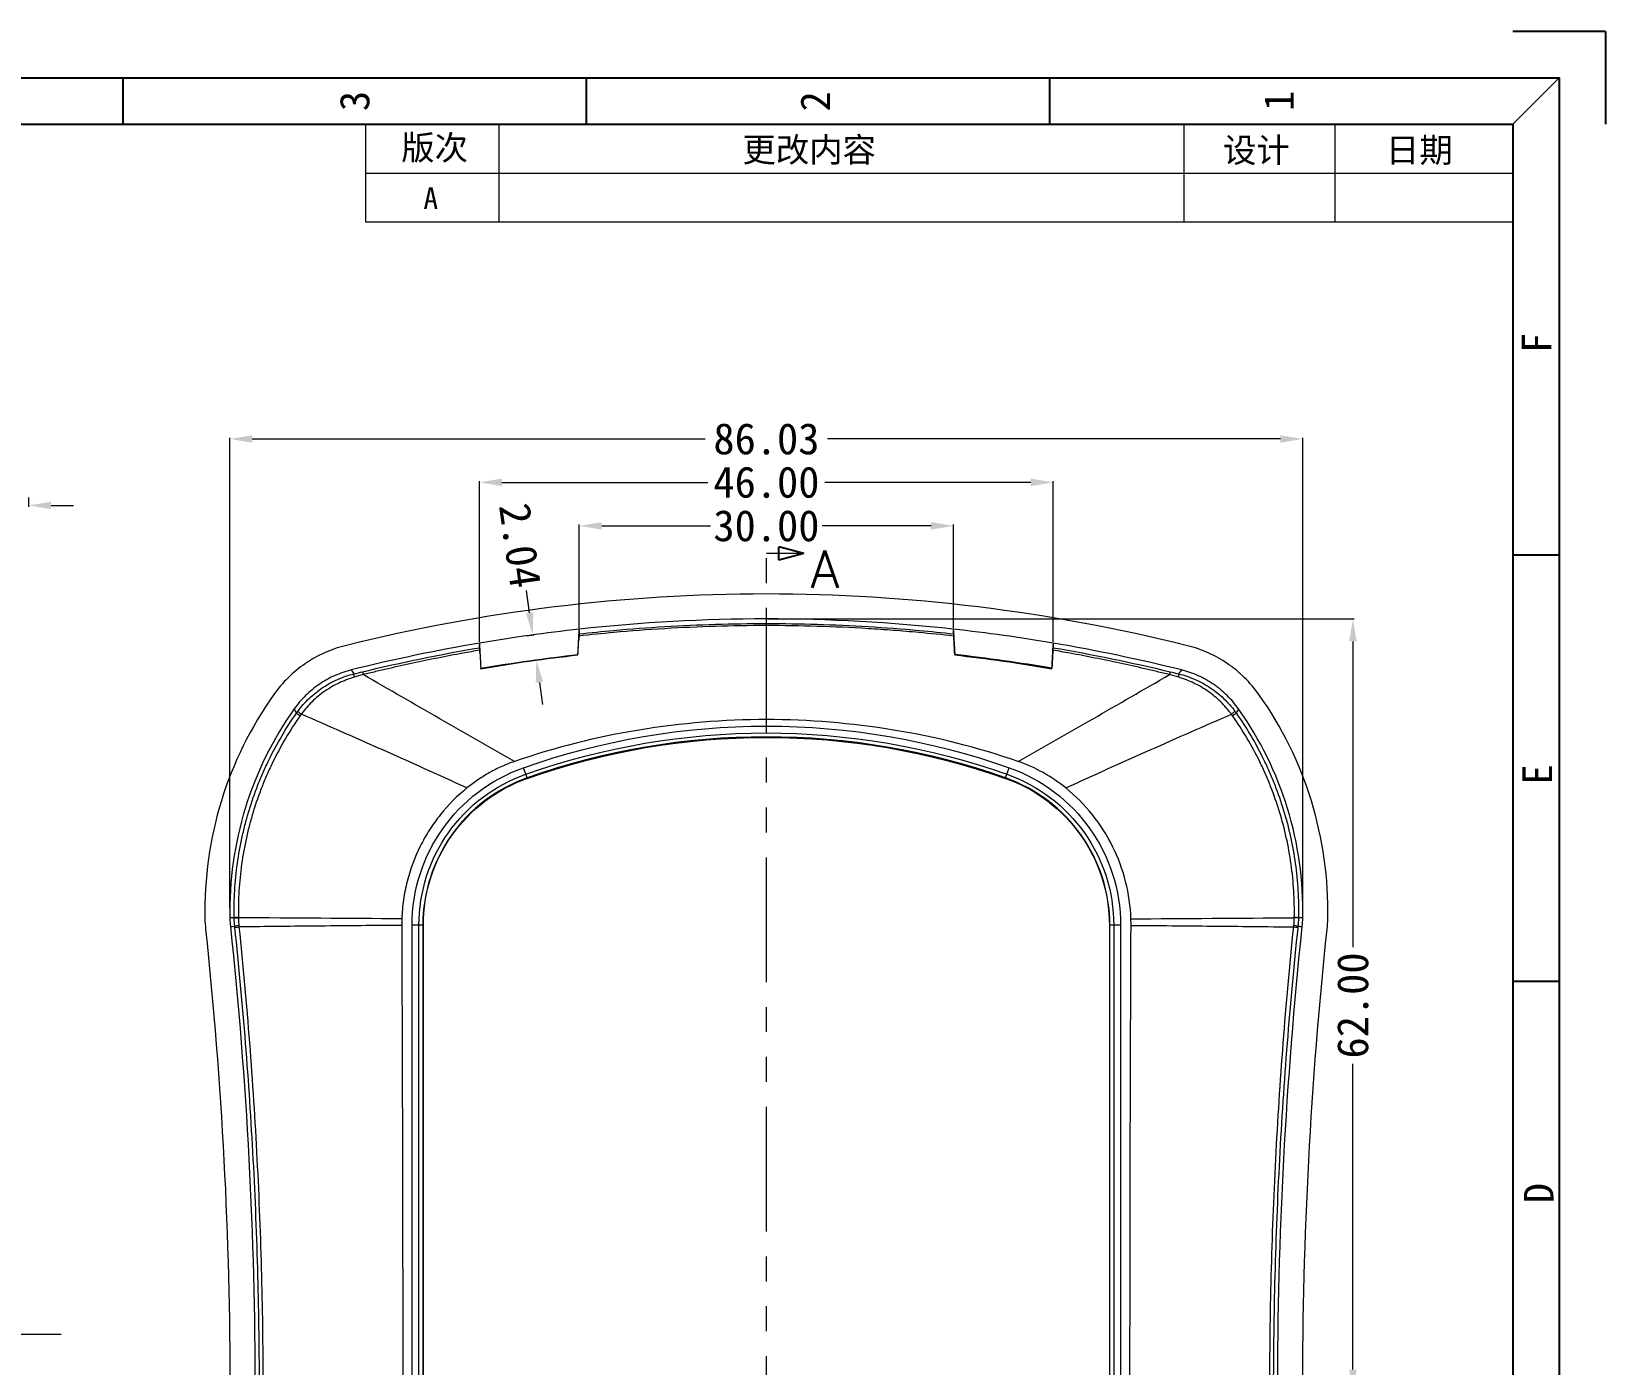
# Model space of a CAD drawing. Extents: x -40 to 272, y -118 to 614.
# Drawn here: x 146 to 272.2, y 507.3 to 614.2 of the extents above; entities that cross this region are included whole.
import ezdxf
from ezdxf.enums import TextEntityAlignment as Align

# ---------------------------------------------------------------- set-up
doc = ezdxf.new("R2010")
doc.units = 0
doc.header["$MEASUREMENT"] = 0
doc.linetypes.add('PHANTOM', pattern=[2.5, 1.25, -0.25, 0.25, -0.25, 0.25, -0.25])
for name, color, linetype in [('10', 7, 'Continuous'), ('30', 7, 'Continuous'), ('50', 7, 'Continuous'), ('dtext', 4, 'Continuous'), ('TOP', 7, 'Continuous')]:
    doc.layers.add(name, color=color, linetype=linetype)
doc.layers.add('moldbase', color=7, linetype='Continuous', lineweight=20)
doc.styles.add('blockfont', font='simplex.shx', dxfattribs={"bigfont": 'bigfont'})
doc.styles.add('仿宋', font='SIMFANG.TTF', dxfattribs={"width": 0.7})
doc.styles.add('宋体', font='SimSun.ttf', dxfattribs={"width": 0.7})
doc.dimstyles.new('3', dxfattribs={"dimtxt": 2.5, "dimasz": 1.8, "dimexe": 0.1, "dimexo": 0.1, "dimgap": 0.1, "dimtad": 0, "dimzin": 0, "dimdsep": 46, "dimtxsty": 'Standard', "dimcen": 0, "dimclrd": 4, "dimclre": 4, "dimclrt": 3, "dimadec": 1, "dimazin": 0, "dimtfac": 1, "dimtofl": 0, "dimtmove": 0, "dimatfit": 3, "dimfxl": 0.18, "dimtolj": 1, "dimtzin": 0, "dimlwd": 9, "dimlwe": 9, "dimarcsym": 0})

# ---------------------------------------------------------------- blocks, each defined once
blk = doc.blocks.new('ASSORTED_DRAFT1')
at = {"color": 13}
for p, q in [((264.09, 550.56, 264.09), (262.09, 551.09)), ((262.09, 550.02), (262.09, 551.09)), ((264.09, 550.56, 264.09), (262.09, 550.02))]:
    blk.add_line(p, q, dxfattribs=at)
blk = doc.blocks.new('*D35')
at = {"color": 4, "linetype": 'Continuous', "lineweight": 9}
for p, q in [((189.96, 566.33), (189.96, 574.62)), ((191.76, 574.52), (200.48, 574.52)), ((218.16, 574.52), (209.43, 574.52)), ((219.96, 566.34), (219.96, 574.62))]:
    blk.add_line(p, q, dxfattribs=at)
for points in [[(191.76, 574.82), (191.76, 574.22), (189.96, 574.52)], [(218.16, 574.82), (218.16, 574.22), (219.96, 574.52)]]:
    blk.add_solid(points, dxfattribs=at)
at = {"layer": 'Defpoints', "color": 0, "linetype": 'Continuous', "lineweight": 9}
for p in [(219.96, 574.52), (189.96, 566.23), (219.96, 566.24)]:
    blk.add_point(p, dxfattribs=at)
at = {"color": 3, "linetype": 'Continuous', "lineweight": 9, "insert": (204.96, 574.52), "char_height": 2.5, "attachment_point": 5}
blk.add_mtext('\\A1;30.00', dxfattribs=at)
blk = doc.blocks.new('*D36')
at = {"color": 4, "linetype": 'Continuous', "lineweight": 9}
for p, q in [((181.96, 565.22), (181.96, 578.11)), ((183.76, 578.01), (200.27, 578.01)), ((226.16, 578.01), (209.64, 578.01)), ((227.96, 565.22), (227.96, 578.11))]:
    blk.add_line(p, q, dxfattribs=at)
for points in [[(183.76, 578.31), (183.76, 577.71), (181.96, 578.01)], [(226.16, 578.31), (226.16, 577.71), (227.96, 578.01)]]:
    blk.add_solid(points, dxfattribs=at)
at = {"layer": 'Defpoints', "color": 0, "linetype": 'Continuous', "lineweight": 9}
for p in [(181.96, 578.01), (181.96, 565.12), (227.96, 565.12)]:
    blk.add_point(p, dxfattribs=at)
at = {"color": 3, "linetype": 'Continuous', "lineweight": 9, "insert": (204.96, 578.01), "char_height": 2.5, "attachment_point": 5}
blk.add_mtext('\\A1;46.00', dxfattribs=at)
blk = doc.blocks.new('*D37')
at = {"color": 4, "linetype": 'Continuous', "lineweight": 9}
for p, q in [((161.94, 543.85), (161.94, 581.59)), ((163.74, 581.49), (200.06, 581.49)), ((246.17, 581.49), (209.85, 581.49)), ((247.97, 543.85), (247.97, 581.59))]:
    blk.add_line(p, q, dxfattribs=at)
for points in [[(163.74, 581.79), (163.74, 581.19), (161.94, 581.49)], [(246.17, 581.79), (246.17, 581.19), (247.97, 581.49)]]:
    blk.add_solid(points, dxfattribs=at)
at = {"layer": 'Defpoints', "color": 0, "linetype": 'Continuous', "lineweight": 9}
for p in [(247.97, 581.49), (161.94, 543.75), (247.97, 543.75)]:
    blk.add_point(p, dxfattribs=at)
at = {"color": 3, "linetype": 'Continuous', "lineweight": 9, "insert": (204.96, 581.49), "char_height": 2.5, "attachment_point": 5}
blk.add_mtext('\\A1;86.03', dxfattribs=at)
blk = doc.blocks.new('*D38')
at = {"color": 4, "linetype": 'Continuous', "lineweight": 9}
for p, q in [((205.06, 567.06), (252.08, 567.06)), ((251.98, 565.26), (251.98, 540.74)), ((251.98, 506.86), (251.98, 531.38)), ((250.67, 505.06), (252.08, 505.06))]:
    blk.add_line(p, q, dxfattribs=at)
for points in [[(251.68, 565.26), (252.28, 565.26), (251.98, 567.06)], [(251.68, 506.86), (252.28, 506.86), (251.98, 505.06)]]:
    blk.add_solid(points, dxfattribs=at)
at = {"layer": 'Defpoints', "color": 0, "linetype": 'Continuous', "lineweight": 9}
for p in [(204.96, 567.06), (250.57, 505.06), (251.98, 505.06)]:
    blk.add_point(p, dxfattribs=at)
at = {"color": 3, "linetype": 'Continuous', "lineweight": 9, "insert": (251.98, 536.06), "char_height": 2.5, "attachment_point": 5, "rotation": 90}
blk.add_mtext('\\A1;62.00', dxfattribs=at)
blk = doc.blocks.new('*D41')
at = {"color": 4, "linetype": 'Continuous', "lineweight": 9}
for p, q in [((185.97, 567.56), (185.72, 569.34)), ((185.76, 565.71), (186.33, 565.79)), ((186.05, 563.69), (186.61, 563.77)), ((186.77, 561.97), (187.02, 560.19))]:
    blk.add_line(p, q, dxfattribs=at)
for points in [[(186.27, 567.6), (185.68, 567.52), (186.23, 565.78)], [(187.06, 562.02), (186.47, 561.93), (186.51, 563.76)]]:
    blk.add_solid(points, dxfattribs=at)
at = {"layer": 'Defpoints', "color": 0, "linetype": 'Continuous', "lineweight": 9}
for p in [(185.66, 565.7), (185.95, 563.68), (186.51, 563.76)]:
    blk.add_point(p, dxfattribs=at)
at = {"color": 3, "linetype": 'Continuous', "lineweight": 9, "insert": (185.21, 572.95), "char_height": 2.5, "attachment_point": 5, "rotation": 278.0729}
blk.add_mtext('\\A1;2.04', dxfattribs=at)
blk = doc.blocks.new('*D43')
at = {"color": 4, "linetype": 'Continuous', "lineweight": 9}
for p, q in [((145.81, 576.79), (145.81, 576.06)), ((142.01, 576.16), (140.21, 576.16)), ((143.81, 570.87), (143.81, 576.26)), ((147.61, 576.16), (149.41, 576.16))]:
    blk.add_line(p, q, dxfattribs=at)
for points in [[(142.01, 576.46), (142.01, 575.86), (143.81, 576.16)], [(147.61, 576.46), (147.61, 575.86), (145.81, 576.16)]]:
    blk.add_solid(points, dxfattribs=at)
at = {"layer": 'Defpoints', "color": 0, "linetype": 'Continuous', "lineweight": 9}
for p in [(145.81, 576.89), (143.81, 576.16), (143.81, 570.77)]:
    blk.add_point(p, dxfattribs=at)
at = {"color": 3, "linetype": 'Continuous', "lineweight": 9, "insert": (136.78, 576.16), "char_height": 2.5, "attachment_point": 5}
blk.add_mtext('\\A1;2.00', dxfattribs=at)
blk = doc.blocks.new('7')
at = {"color": 8}
for q in [(2415.95, 533.19), (2425.95, 523.19)]:
    blk.add_line((2425.95, 533.19), q, dxfattribs=at)
for p, q in [((2265.95, 528.19), (2265.95, 523.19)), ((2315.95, 528.19), (2315.95, 523.19)), ((2365.95, 528.19), (2365.95, 523.19)), ((2415.95, 476.69), (2420.95, 476.69)), ((2415.95, 430.69), (2420.95, 430.69))]:
    blk.add_line(p, q)
for points in [[(2420.95, 241.19), (2010.95, 241.19), (2010.95, 528.19), (2420.95, 528.19)], [(2415.95, 246.19), (2015.95, 246.19), (2015.95, 523.19), (2415.95, 523.19)]]:
    blk.add_lwpolyline(points, close=True)
at = {"layer": 'moldbase'}
blk.add_line((2415.95, 523.19), (2420.95, 528.19), dxfattribs=at)
at = {"style": '宋体'}
for s, p in [('3', (2290.97, 525.69)), ('2', (2340.66, 525.65)), ('1', (2390.7, 525.72)), ('F', (2418.51, 499.58)), ('E', (2418.59, 453)), ('D', (2418.74, 407.79))]:
    blk.add_text(s, height=3.2, rotation=90, dxfattribs=at).set_placement(p, align=Align.MIDDLE)

msp = doc.modelspace()

# ---------------------------------------------------------------- linework, layer by layer
at = {"layer": '10', "color": 1, "linetype": 'Continuous', "lineweight": 9}
msp.add_line((207.956, 572.312), (204.956, 572.312), dxfattribs=at)
at = {"layer": '10', "color": 7, "linetype": 'Continuous', "lineweight": 9}
for p, q in [((185.672, 554.604), (185.488, 555.125)), ((185.776, 554.312), (185.672, 554.604)), ((185.79, 554.272), (185.776, 554.312)), ((224.123, 554.272), (224.137, 554.312)), ((224.137, 554.312), (224.241, 554.604)), ((224.241, 554.604), (224.425, 555.125)), ((176.552, 467.634), (176.552, 542.487)), ((177.104, 542.487), (176.552, 542.487)), ((177.104, 467.634), (177.104, 542.487)), ((177.414, 542.487), (177.104, 542.487)), ((177.414, 542.487), (177.414, 467.634)), ((177.456, 542.487), (177.414, 542.487)), ((177.456, 467.634), (177.456, 542.487)), ((232.456, 542.487), (232.499, 542.487)), ((232.456, 542.487), (232.456, 467.634)), ((232.499, 467.634), (232.499, 542.487)), ((232.809, 542.487), (232.499, 542.487)), ((232.809, 542.487), (232.809, 467.634)), ((233.361, 542.487), (232.809, 542.487)), ((233.361, 542.487), (233.361, 467.634))]:
    msp.add_line(p, q, dxfattribs=at)
for centre, radius, start, end in [((204.956, 429.66), 139.4, 75.98329, 104.01671), ((204.956, 429.66), 137.397, 83.73238, 96.26762), ((204.956, 429.66), 137.397, 99.63656, 104.01581), ((204.956, 429.66), 137.397, 75.98419, 80.36344), ((189.937, 543.643), 30, 144.65614, 181.16936), ((219.976, 543.643), 30, 358.83064, 35.34386), ((189.937, 543.643), 27.997, 144.66195, 181.16869), ((219.976, 543.643), 27.997, 358.83131, 35.33805), ((204.956, 500.06), 57.542, 70.52878, 109.47122), ((189.956, 542.487), 12.542, 109.47122, 180), ((219.956, 542.487), 12.542, 0, 70.52878)]:
    msp.add_arc(centre, radius, start, end, dxfattribs=at)
at = {"layer": '10', "color": 7, "linetype": 'Continuous', "lineweight": 9, "extrusion": (0, 0, -1)}
for centre, radius, start, end in [((-204.956, 429.66), 135.356, 80.26202, 83.59223), ((-204.956, 429.66), 135.356, 96.40777, 99.73798), ((-204.956, 500.06), 58.405, 70.52878, 109.47122), ((-189.956, 542.487), 13.405, 0, 70.52878), ((-219.956, 542.487), 13.405, 109.47122, 180), ((190.606, 505.06), 352.562, 173.95586, 186.04414)]:
    msp.add_arc(centre, radius, start, end, dxfattribs=at)
at = {"layer": '10', "color": 7, "linetype": 'Continuous', "lineweight": 9, "extrusion": (2.75248e-16, 6.08817e-17, -1)}
for centre, radius, start, end in [((-204.956, 500.06), 57.852, 70.52878, 109.47122), ((-204.956, 500.06), 57.5, 70.52878, 109.47122), ((-189.956, 542.487), 12.852, 0, 70.52878), ((-189.956, 542.487), 12.5, 0, 70.52878), ((-219.956, 542.487), 12.5, 109.47122, 180), ((-219.956, 542.487), 12.852, 109.47122, 180), ((190.606, 505.06), 354.565, 173.9559, 186.0441), ((-600.519, 505.06), 354.565, 353.9559, 6.0441), ((-600.519, 505.06), 352.562, 353.95586, 6.04414)]:
    msp.add_arc(centre, radius, start, end, dxfattribs=at)
at = {"layer": '10', "color": 7, "linetype": 'Continuous', "lineweight": 9}
for centre, major_axis, ratio, start_param, end_param in [((172.146, 561.684), (0.235, -0.972), 0.1121619, 3.1942853, 3.8949909), ((237.767, 561.684), (-0.235, -0.972), 0.1121619, 2.3881944, 3.0889), ((168.094, 558.919), (0.82, -0.573), 0.0054392, 2.2576219, 3.089232), ((241.819, 558.919), (-0.82, -0.573), 0.0054392, 3.1939533, 4.0255634), ((163.292, 543.12), (1, 0.02), 0.0031847, 2.2981521, 3.0892144), ((246.621, 543.12), (-1, 0.02), 0.0031847, 3.1939528, 3.9850305), ((163.329, 542.521), (0.994, 0.106), 0.01507, 2.3010291, 3.0892268), ((246.584, 542.521), (-0.994, 0.106), 0.01507, 3.1939585, 3.9821562)]:
    msp.add_ellipse(centre, major_axis=major_axis, ratio=ratio, start_param=start_param, end_param=end_param, dxfattribs=at)
for points, knots in [([(189.94, 565.864), (190.863, 565.965), (191.788, 566.057), (194.072, 566.262), (195.433, 566.363), (199.514, 566.606), (204.956, 566.767), (210.396, 566.606), (214.477, 566.363), (215.838, 566.262), (218.123, 566.057), (219.049, 565.965), (219.973, 565.864)], [0, 0, 0, 0, 0.0926341, 0.0926341, 0.2284114, 0.2284114, 0.4999661, 0.7715207, 0.7715207, 0.907298, 0.907298, 1, 1, 1, 1]), ([(189.85, 564.204), (189.868, 564.541), (189.885, 564.877), (189.903, 565.214), (189.921, 565.554), (189.939, 565.895), (189.956, 566.235)], [0, 0, 0, 0, 0.4974143, 0.4974143, 0.4974143, 1, 1, 1, 1]), ([(219.983, 565.682), (219.051, 565.787), (218.117, 565.882), (216.504, 566.029), (215.824, 566.085), (214.466, 566.188), (213.787, 566.235), (210.39, 566.441), (204.956, 566.605), (199.521, 566.44), (195.445, 566.193), (194.086, 566.09), (191.795, 565.882), (190.862, 565.787), (189.931, 565.682)], [0, 0, 0, 0, 0.0934747, 0.0934747, 0.1612346, 0.1612346, 0.2289944, 0.2289944, 0.5000339, 0.7710733, 0.7710733, 0.906593, 0.906593, 1, 1, 1, 1]), ([(220.063, 564.204), (220.045, 564.541), (220.028, 564.877), (220.01, 565.214), (219.992, 565.554), (219.974, 565.895), (219.957, 566.235)], [0, 0, 0, 0, 0.4974143, 0.4974143, 0.4974143, 1, 1, 1, 1]), ([(171.193, 564.91), (170.614, 564.765), (170.057, 564.572), (169.252, 564.21), (168.989, 564.078), (168.603, 563.861), (168.475, 563.786), (168.223, 563.63), (168.097, 563.548), (167.484, 563.128), (167.03, 562.754), (166.194, 561.932), (165.811, 561.484), (165.466, 560.998)], [0, 0, 0, 0, 0.25, 0.25, 0.375, 0.375, 0.4375, 0.4375, 0.5, 0.5, 0.75, 0.75, 1, 1, 1, 1]), ([(181.978, 564.549), (181.523, 564.47), (181.069, 564.389), (179.279, 564.06), (177.946, 563.795), (175.951, 563.366), (174.955, 563.144), (173.796, 562.871), (173.299, 562.751), (172.968, 562.671), (172.802, 562.63), (172.637, 562.589)], [0, 0, 0, 0, 0.1452078, 0.1452078, 0.5726039, 0.5726039, 0.786302, 0.893151, 0.9465755, 0.9465755, 1, 1, 1, 1]), ([(181.956, 565.119), (181.974, 564.78), (181.992, 564.442), (182.01, 564.103), (182.027, 563.769), (182.045, 563.434), (182.062, 563.1)], [0, 0, 0, 0, 0.5029994, 0.5029994, 0.5029994, 1, 1, 1, 1]), ([(181.998, 564.231), (182.01, 564.001), (182.023, 563.771), (182.036, 563.54), (182.045, 563.382), (182.053, 563.224), (182.062, 563.066)], [0, 0, 0, 0, 0.5928459, 0.5928459, 0.5928459, 1, 1, 1, 1]), ([(189.85, 564.171), (189.859, 564.331), (189.868, 564.491), (189.877, 564.651), (189.89, 564.882), (189.902, 565.114), (189.915, 565.345)], [0, 0, 0, 0, 0.4094273, 0.4094273, 0.4094273, 1, 1, 1, 1]), ([(219.998, 565.345), (220.009, 565.149), (220.019, 564.953), (220.03, 564.758), (220.041, 564.562), (220.052, 564.366), (220.063, 564.171)], [0, 0, 0, 0, 0.5, 0.5, 0.5, 1, 1, 1, 1]), ([(227.956, 565.119), (227.939, 564.78), (227.921, 564.442), (227.903, 564.103), (227.886, 563.769), (227.868, 563.434), (227.851, 563.1)], [0, 0, 0, 0, 0.5029994, 0.5029994, 0.5029994, 1, 1, 1, 1]), ([(227.851, 563.066), (227.862, 563.26), (227.872, 563.454), (227.883, 563.649), (227.894, 563.843), (227.905, 564.037), (227.915, 564.231)], [0, 0, 0, 0, 0.5, 0.5, 0.5, 1, 1, 1, 1]), ([(237.276, 562.589), (237.111, 562.63), (236.945, 562.671), (236.614, 562.751), (236.117, 562.871), (234.958, 563.144), (232.633, 563.662), (230.634, 564.061), (228.844, 564.389), (228.389, 564.47), (227.934, 564.549)], [0, 0, 0, 0, 0.0534245, 0.0534245, 0.106849, 0.213698, 0.4273961, 0.8547922, 0.8547922, 1, 1, 1, 1]), ([(244.447, 560.998), (244.102, 561.484), (243.719, 561.933), (243.089, 562.551), (242.87, 562.748), (242.528, 563.03), (242.412, 563.121), (242.174, 563.299), (242.052, 563.386), (241.438, 563.805), (240.925, 564.092), (239.855, 564.572), (239.299, 564.765), (238.72, 564.91)], [0, 0, 0, 0, 0.25, 0.25, 0.375, 0.375, 0.4375, 0.4375, 0.5, 0.5, 0.75, 0.75, 1, 1, 1, 1]), ([(171.68, 562.967), (171.217, 562.852), (170.771, 562.697), (170.127, 562.407), (169.917, 562.302), (169.608, 562.128), (169.505, 562.068), (169.304, 561.943), (169.203, 561.878), (168.712, 561.542), (168.349, 561.242), (167.68, 560.585), (167.374, 560.226), (167.098, 559.837)], [0, 0, 0, 0, 0.25, 0.25, 0.375, 0.375, 0.4375, 0.4375, 0.5, 0.5, 0.75, 0.75, 1, 1, 1, 1]), ([(227.851, 563.066), (227.851, 563.073), (227.851, 563.079), (227.851, 563.086), (227.851, 563.09), (227.851, 563.095), (227.851, 563.1)], [0, 0, 0, 0, 0.5831543, 0.5831543, 0.5831543, 1, 1, 1, 1]), ([(242.815, 559.837), (242.539, 560.226), (242.232, 560.585), (241.729, 561.08), (241.554, 561.238), (241.28, 561.463), (241.186, 561.536), (240.996, 561.679), (240.899, 561.748), (240.408, 562.083), (239.997, 562.313), (239.141, 562.697), (238.696, 562.852), (238.233, 562.967)], [0, 0, 0, 0, 0.25, 0.25, 0.375, 0.375, 0.4375, 0.4375, 0.5, 0.5, 0.75, 0.75, 1, 1, 1, 1]), ([(167.384, 559.642), (167.522, 559.83), (167.668, 560.011), (167.975, 560.36), (168.137, 560.528), (168.639, 561.006), (168.998, 561.293), (169.571, 561.674), (169.768, 561.794), (170.174, 562.016), (170.383, 562.118), (171.018, 562.396), (171.454, 562.544), (171.905, 562.653)], [0, 0, 0, 0, 0.125, 0.125, 0.25, 0.25, 0.5, 0.5, 0.625, 0.625, 0.75, 0.75, 1, 1, 1, 1]), ([(171.899, 562.375), (171.477, 562.253), (171.069, 562.097), (170.476, 561.814), (170.281, 561.711), (169.902, 561.491), (169.718, 561.374), (169.183, 561.001), (168.848, 560.723), (168.379, 560.264), (168.228, 560.103), (168.012, 559.854), (167.907, 559.727), (167.806, 559.597), (167.739, 559.509), (167.706, 559.465), (167.674, 559.421)], [0, 0, 0, 0, 0.25, 0.25, 0.375, 0.375, 0.5, 0.5, 0.75, 0.75, 0.875, 0.875, 0.9375, 0.96875, 0.96875, 1, 1, 1, 1]), ([(172.588, 562.819), (172.588, 562.813), (172.593, 562.79), (172.609, 562.712), (172.622, 562.657), (172.637, 562.589)], [0, 0, 0, 0, 0.5, 0.5, 1, 1, 1, 1]), ([(184.763, 555.63), (182.785, 556.754), (180.787, 557.897), (176.747, 560.218), (174.704, 561.395), (172.638, 562.59)], [0, 0, 0, 0, 0.5, 0.5, 1, 1, 1, 1]), ([(225.151, 555.629), (227.13, 556.752), (229.128, 557.895), (233.168, 560.216), (235.21, 561.394), (237.276, 562.589)], [0, 0, 0, 0, 0.5, 0.5, 1, 1, 1, 1]), ([(237.324, 562.819), (237.324, 562.813), (237.32, 562.79), (237.303, 562.712), (237.291, 562.658), (237.275, 562.589)], [0, 0, 0, 0, 0.5, 0.5, 1, 1, 1, 1]), ([(238.008, 562.653), (238.46, 562.543), (238.897, 562.395), (239.53, 562.118), (239.738, 562.016), (240.144, 561.794), (240.345, 561.673), (240.924, 561.286), (241.283, 560.998), (241.947, 560.365), (242.252, 560.019), (242.529, 559.642)], [0, 0, 0, 0, 0.25, 0.25, 0.375, 0.375, 0.5, 0.5, 0.75, 0.75, 1, 1, 1, 1]), ([(242.239, 559.421), (242.223, 559.443), (242.206, 559.465), (242.173, 559.51), (242.124, 559.576), (242.005, 559.727), (241.901, 559.854), (241.687, 560.102), (241.537, 560.26), (241.072, 560.717), (240.737, 560.995), (240.197, 561.373), (240.01, 561.492), (239.63, 561.712), (239.437, 561.814), (238.846, 562.096), (238.437, 562.252), (238.014, 562.375)], [0, 0, 0, 0, 0.015625, 0.015625, 0.03125, 0.0625, 0.125, 0.125, 0.25, 0.25, 0.5, 0.5, 0.625, 0.625, 0.75, 0.75, 1, 1, 1, 1]), ([(162.293, 543.1), (162.279, 543.827), (162.293, 544.553), (162.379, 546.003), (162.45, 546.728), (162.65, 548.166), (162.777, 548.879), (163.011, 549.942), (163.096, 550.295), (163.28, 550.998), (163.379, 551.348), (163.696, 552.39), (163.934, 553.074), (164.331, 554.087), (164.47, 554.422), (164.762, 555.087), (164.915, 555.418), (165.709, 557.05), (166.443, 558.299), (167.276, 559.492)], [0, 0, 0, 0, 0.125, 0.125, 0.25, 0.25, 0.375, 0.375, 0.4375, 0.4375, 0.5, 0.5, 0.625, 0.625, 0.6875, 0.6875, 0.75, 0.75, 1, 1, 1, 1]), ([(167.577, 559.286), (166.751, 558.11), (166.024, 556.878), (165.236, 555.268), (165.085, 554.942), (164.795, 554.286), (164.657, 553.955), (164.263, 552.956), (164.027, 552.28), (163.712, 551.252), (163.614, 550.907), (163.431, 550.212), (163.346, 549.864), (163.114, 548.815), (162.986, 548.111), (162.787, 546.692), (162.715, 545.976), (162.629, 544.544), (162.614, 543.827), (162.627, 543.109)], [0, 0, 0, 0, 0.25, 0.25, 0.3125, 0.3125, 0.375, 0.375, 0.5, 0.5, 0.5625, 0.5625, 0.625, 0.625, 0.75, 0.75, 0.875, 0.875, 1, 1, 1, 1]), ([(167.384, 559.642), (167.389, 559.637), (167.418, 559.614), (167.518, 559.538), (167.588, 559.485), (167.674, 559.421)], [0, 0, 0, 0, 0.5, 0.5, 1, 1, 1, 1]), ([(167.678, 559.426), (167.675, 559.422), (167.673, 559.419), (167.67, 559.415), (167.641, 559.376), (167.609, 559.331), (167.577, 559.286)], [0, 0, 0, 0, 0.0003621, 0.0003621, 0.0003621, 1, 1, 1, 1]), ([(180.954, 553.502), (178.664, 554.55), (176.409, 555.563), (171.981, 557.532), (169.807, 558.488), (167.674, 559.42)], [0, 0, 0, 0, 0.5, 0.5, 1, 1, 1, 1]), ([(228.958, 553.503), (231.248, 554.552), (233.502, 555.565), (237.931, 557.534), (240.105, 558.489), (242.239, 559.421)], [0, 0, 0, 0, 0.5, 0.5, 1, 1, 1, 1]), ([(242.336, 559.286), (242.304, 559.331), (242.272, 559.376), (242.243, 559.415), (242.24, 559.419), (242.238, 559.422), (242.235, 559.426)], [0, 0, 0, 0, 0.9996379, 0.9996379, 0.9996379, 1, 1, 1, 1]), ([(242.529, 559.642), (242.524, 559.636), (242.495, 559.614), (242.396, 559.538), (242.325, 559.485), (242.239, 559.42)], [0, 0, 0, 0, 0.5, 0.5, 1, 1, 1, 1]), ([(247.286, 543.109), (247.299, 543.827), (247.284, 544.544), (247.198, 545.976), (247.126, 546.692), (246.927, 548.111), (246.799, 548.815), (246.489, 550.214), (246.306, 550.91), (245.886, 552.28), (245.65, 552.956), (245.256, 553.955), (245.118, 554.286), (244.828, 554.942), (244.677, 555.268), (243.889, 556.878), (243.162, 558.11), (242.336, 559.286)], [0, 0, 0, 0, 0.125, 0.125, 0.25, 0.25, 0.375, 0.375, 0.5, 0.5, 0.625, 0.625, 0.6875, 0.6875, 0.75, 0.75, 1, 1, 1, 1]), ([(242.637, 559.492), (243.47, 558.299), (244.204, 557.05), (244.998, 555.418), (245.151, 555.088), (245.443, 554.422), (245.582, 554.087), (245.979, 553.074), (246.217, 552.39), (246.64, 551.001), (246.824, 550.296), (247.136, 548.879), (247.263, 548.166), (247.463, 546.729), (247.534, 546.004), (247.62, 544.554), (247.634, 543.827), (247.62, 543.1)], [0, 0, 0, 0, 0.25, 0.25, 0.3125, 0.3125, 0.375, 0.375, 0.5, 0.5, 0.625, 0.625, 0.75, 0.75, 0.875, 0.875, 1, 1, 1, 1]), ([(225.15, 555.63), (218.632, 557.877), (211.758, 558.984), (198.155, 558.984), (191.28, 557.877), (184.762, 555.63)], [0, 0, 0, 0, 0.5, 0.5, 1, 1, 1, 1]), ([(184.762, 555.63), (184.416, 555.51), (184.077, 555.375), (183.412, 555.076), (183.086, 554.911), (182.448, 554.554), (182.137, 554.361), (181.532, 553.951), (181.239, 553.733), (180.955, 553.503)], [0, 0, 0, 0, 0.25, 0.25, 0.5, 0.5, 0.75, 0.75, 1, 1, 1, 1]), ([(228.959, 553.503), (228.39, 553.963), (227.787, 554.373), (226.51, 555.089), (225.842, 555.391), (225.15, 555.63)], [0, 0, 0, 0, 0.5, 0.5, 1, 1, 1, 1]), ([(180.955, 553.503), (180.162, 552.861), (179.455, 552.149), (178.516, 550.978), (178.223, 550.571), (177.815, 549.934), (177.684, 549.717), (177.433, 549.275), (177.314, 549.05), (176.75, 547.917), (176.402, 546.978), (176.032, 545.521), (175.934, 545.027), (175.826, 544.273), (175.797, 544.02), (175.752, 543.512), (175.736, 543.258), (175.727, 543.004)], [0, 0, 0, 0, 0.25, 0.25, 0.375, 0.375, 0.4375, 0.4375, 0.5, 0.5, 0.75, 0.75, 0.875, 0.875, 0.9375, 0.9375, 1, 1, 1, 1]), ([(234.186, 543.004), (234.151, 544.022), (234.008, 545.016), (233.518, 546.957), (233.165, 547.913), (231.812, 550.632), (230.544, 552.22), (228.959, 553.503)], [0, 0, 0, 0, 0.25, 0.25, 0.5, 0.5, 1, 1, 1, 1]), ([(162.294, 543.077), (162.301, 543.078), (162.334, 543.079), (162.448, 543.083), (162.529, 543.085), (162.627, 543.088)], [0, 0, 0, 0, 0.5, 0.5, 1, 1, 1, 1]), ([(247.619, 543.077), (247.612, 543.078), (247.579, 543.079), (247.465, 543.083), (247.384, 543.085), (247.286, 543.088)], [0, 0, 0, 0, 0.5, 0.5, 1, 1, 1, 1]), ([(162.346, 542.323), (162.361, 542.325), (162.367, 542.326), (162.392, 542.329), (162.414, 542.331), (162.499, 542.341), (162.577, 542.35), (162.675, 542.361)], [0, 0, 0, 0, 0.25, 0.25, 0.5, 0.5, 1, 1, 1, 1]), ([(162.346, 467.798), (162.674, 470.893), (162.961, 473.99), (163.453, 480.192), (163.658, 483.297), (164.15, 492.618), (164.314, 498.837), (164.314, 511.284), (164.15, 517.503), (163.658, 526.824), (163.453, 529.929), (162.961, 536.131), (162.674, 539.228), (162.346, 542.323)], [0, 0, 0, 0, 0.125, 0.125, 0.25, 0.25, 0.5, 0.5, 0.75, 0.75, 0.875, 0.875, 1, 1, 1, 1]), ([(175.72, 542.483), (173.546, 542.467), (171.372, 542.449), (167.024, 542.407), (164.85, 542.385), (162.675, 542.361)], [0, 0, 0, 0, 0.5, 0.5, 1, 1, 1, 1]), ([(162.675, 542.361), (162.995, 539.263), (163.275, 536.162), (163.755, 529.953), (163.955, 526.845), (164.434, 517.514), (164.594, 511.29), (164.594, 498.831), (164.434, 492.607), (163.955, 483.276), (163.755, 480.168), (163.275, 473.959), (162.995, 470.858), (162.675, 467.76)], [0, 0, 0, 0, 0.125, 0.125, 0.25, 0.25, 0.5, 0.5, 0.75, 0.75, 0.875, 0.875, 1, 1, 1, 1]), ([(175.72, 542.483), (175.746, 536.246), (175.767, 530.009), (175.796, 517.535), (175.804, 511.298), (175.804, 498.823), (175.796, 492.586), (175.767, 480.112), (175.746, 473.875), (175.72, 467.638)], [0, 0, 0, 0, 0.25, 0.25, 0.5, 0.5, 0.75, 0.75, 1, 1, 1, 1]), ([(234.193, 467.638), (234.167, 473.875), (234.146, 480.112), (234.117, 492.586), (234.109, 498.823), (234.109, 511.298), (234.117, 517.535), (234.146, 530.009), (234.167, 536.246), (234.193, 542.483)], [0, 0, 0, 0, 0.25, 0.25, 0.5, 0.5, 0.75, 0.75, 1, 1, 1, 1]), ([(234.193, 542.483), (236.367, 542.467), (238.541, 542.449), (242.889, 542.407), (245.063, 542.385), (247.238, 542.361)], [0, 0, 0, 0, 0.5, 0.5, 1, 1, 1, 1]), ([(247.238, 467.76), (246.918, 470.858), (246.638, 473.959), (246.158, 480.168), (245.958, 483.276), (245.479, 492.607), (245.319, 498.831), (245.319, 511.29), (245.479, 517.514), (245.958, 526.845), (246.158, 529.953), (246.638, 536.162), (246.918, 539.263), (247.238, 542.361)], [0, 0, 0, 0, 0.125, 0.125, 0.25, 0.25, 0.5, 0.5, 0.75, 0.75, 0.875, 0.875, 1, 1, 1, 1]), ([(247.567, 542.323), (247.239, 539.228), (246.952, 536.131), (246.46, 529.929), (246.255, 526.824), (245.763, 517.503), (245.599, 511.284), (245.599, 498.837), (245.763, 492.618), (246.255, 483.297), (246.46, 480.192), (246.952, 473.99), (247.239, 470.893), (247.567, 467.798)], [0, 0, 0, 0, 0.125, 0.125, 0.25, 0.25, 0.5, 0.5, 0.75, 0.75, 0.875, 0.875, 1, 1, 1, 1]), ([(247.238, 542.361), (247.336, 542.35), (247.414, 542.341), (247.499, 542.331), (247.521, 542.329), (247.546, 542.326), (247.552, 542.325), (247.562, 542.323), (247.567, 542.323)], [0, 0, 0, 0, 0.5, 0.5, 0.75, 0.75, 0.875, 1, 1, 1, 1])]:
    msp.add_open_spline(points, degree=3, knots=knots, dxfattribs=at)
for points, degree in [([(189.956, 566.235), (187.28, 565.942), (184.612, 565.57), (181.956, 565.119)], 3), ([(189.956, 566.131), (189.943, 565.869), (189.929, 565.607), (189.915, 565.345)], 3), ([(189.956, 566.236), (189.956, 566.235)], 1), ([(189.956, 566.131), (189.956, 566.166), (189.956, 566.201), (189.956, 566.236)], 3), ([(219.956, 566.236), (219.957, 566.235)], 1), ([(219.956, 566.131), (219.956, 566.166), (219.956, 566.201), (219.956, 566.236)], 3), ([(219.956, 566.131), (219.97, 565.869), (219.984, 565.607), (219.998, 565.345)], 3), ([(227.956, 565.119), (225.301, 565.57), (222.633, 565.942), (219.957, 566.235)], 3), ([(172.588, 562.819), (175.697, 563.573), (178.824, 564.216), (181.968, 564.75)], 3), ([(181.956, 565.119), (181.956, 565.084), (181.956, 565.048), (181.956, 565.013)], 3), ([(181.998, 564.231), (181.984, 564.492), (181.97, 564.752), (181.956, 565.013)], 3), ([(182.062, 563.1), (184.647, 563.543), (187.243, 563.911), (189.85, 564.204)], 3), ([(189.85, 564.171), (189.85, 564.182), (189.85, 564.193), (189.85, 564.204)], 3), ([(227.851, 563.1), (225.266, 563.543), (222.67, 563.911), (220.063, 564.204)], 3), ([(220.063, 564.171), (220.063, 564.182), (220.063, 564.193), (220.063, 564.204)], 3), ([(227.915, 564.231), (227.929, 564.492), (227.943, 564.752), (227.956, 565.013)], 3), ([(227.945, 564.75), (231.089, 564.216), (234.215, 563.573), (237.324, 562.819)], 3), ([(227.956, 565.119), (227.956, 565.084), (227.956, 565.048), (227.956, 565.013)], 3), ([(171.905, 562.653), (171.83, 562.758), (171.755, 562.863), (171.68, 562.967)], 3), ([(182.062, 563.066), (182.062, 563.077), (182.062, 563.088), (182.062, 563.1)], 3), ([(238.233, 562.967), (238.158, 562.863), (238.083, 562.758), (238.008, 562.653)], 3), ([(172.638, 562.589), (172.392, 562.518), (172.145, 562.446), (171.899, 562.375)], 3), ([(171.905, 562.653), (172.132, 562.708), (172.36, 562.763), (172.588, 562.819)], 3), ([(238.014, 562.375), (237.768, 562.446), (237.521, 562.518), (237.275, 562.589)], 3), ([(237.324, 562.819), (237.553, 562.764), (237.781, 562.708), (238.008, 562.653)], 3), ([(167.098, 559.837), (167.157, 559.722), (167.217, 559.607), (167.276, 559.492)], 3), ([(167.276, 559.492), (167.312, 559.542), (167.348, 559.593), (167.384, 559.642)], 3), ([(242.529, 559.642), (242.566, 559.592), (242.602, 559.542), (242.637, 559.492)], 3), ([(242.637, 559.492), (242.696, 559.607), (242.756, 559.722), (242.815, 559.837)], 3), ([(159.943, 543.031), (159.949, 542.748), (159.967, 542.465), (159.997, 542.183)], 3), ([(162.293, 543.1), (162.177, 543.091), (162.061, 543.082), (161.946, 543.072)], 3), ([(161.946, 543.072), (161.95, 542.846), (161.964, 542.62), (161.988, 542.394)], 3), ([(162.336, 542.416), (162.313, 542.636), (162.299, 542.856), (162.294, 543.077)], 3), ([(162.627, 543.088), (162.632, 542.879), (162.644, 542.67), (162.665, 542.462)], 3), ([(175.727, 543.004), (171.426, 543.042), (167.06, 543.067), (162.627, 543.088)], 3), ([(175.727, 543.004), (175.721, 542.83), (175.719, 542.656), (175.72, 542.483)], 3), ([(234.186, 543.004), (238.487, 543.041), (242.853, 543.066), (247.286, 543.088)], 3), ([(234.193, 542.483), (234.194, 542.656), (234.192, 542.83), (234.186, 543.004)], 3), ([(247.248, 542.462), (247.269, 542.67), (247.281, 542.879), (247.286, 543.088)], 3), ([(247.619, 543.077), (247.614, 542.856), (247.6, 542.636), (247.577, 542.416)], 3), ([(247.967, 543.072), (247.852, 543.082), (247.736, 543.091), (247.62, 543.1)], 3), ([(247.925, 542.394), (247.949, 542.62), (247.963, 542.846), (247.967, 543.072)], 3), ([(249.916, 542.183), (249.946, 542.465), (249.964, 542.748), (249.97, 543.031)], 3), ([(161.988, 542.394), (162.104, 542.401), (162.22, 542.409), (162.336, 542.416)], 3), ([(162.346, 542.323), (162.343, 542.354), (162.34, 542.385), (162.336, 542.416)], 3), ([(162.665, 542.462), (162.668, 542.428), (162.672, 542.395), (162.675, 542.361)], 3), ([(162.675, 542.361), (162.675, 542.361), (162.675, 542.361), (162.675, 542.361)], 3), ([(247.238, 542.361), (247.241, 542.395), (247.245, 542.428), (247.248, 542.462)], 3), ([(247.238, 542.361), (247.238, 542.361), (247.238, 542.361), (247.238, 542.361)], 3), ([(247.577, 542.416), (247.573, 542.385), (247.57, 542.354), (247.567, 542.323)], 3), ([(247.577, 542.416), (247.693, 542.409), (247.809, 542.401), (247.925, 542.394)], 3)]:
    msp.add_open_spline(points, degree=degree, dxfattribs=at)
at = {"layer": '30', "color": 1, "linetype": 'PHANTOM', "lineweight": 9, "ltscale": 8}
for p, q in [((204.956, 437.935), (204.956, 572.312)), ((122.46, 509.699), (148.414, 509.699))]:
    msp.add_line(p, q, dxfattribs=at)
at = {"layer": 'dtext', "color": 7, "lineweight": 9}
for p, q in [((172.805, 606.738), (172.805, 598.893)), ((183.502, 606.738), (183.502, 598.893)), ((238.418, 606.738), (238.418, 598.893)), ((250.542, 606.738), (250.542, 598.893)), ((172.805, 602.816), (264.806, 602.816)), ((172.805, 598.893), (264.806, 598.893))]:
    msp.add_line(p, q, dxfattribs=at)

# ---------------------------------------------------------------- block references
at = {"layer": '50', "color": 7, "linetype": 'Continuous', "lineweight": 9, "xscale": 0.7428978030252438, "yscale": 0.7428978030253575, "zscale": 0.7428978030250774}
msp.add_blockref('7', (-1529.999, 218.059), dxfattribs=at)
at = {"layer": 'TOP', "color": 1, "linetype": 'Continuous', "lineweight": 9}
msp.add_blockref('ASSORTED_DRAFT1', (-56.138, 21.756), dxfattribs=at)

# ---------------------------------------------------------------- texts
at = {"layer": 'dtext', "lineweight": 9, "style": '仿宋'}
for s, p in [('版次', (175.684, 603.873)), ('更改内容', (203.038, 603.703)), ('设计', (241.57, 603.671)), ('日期', (254.63, 603.671))]:
    msp.add_text(s, height=1.962, dxfattribs=at).set_placement(p)
at = {"layer": 'dtext', "color": 3, "lineweight": 9, "style": '宋体'}
msp.add_text('A', height=1.727, dxfattribs=at).set_placement((177.463, 599.936))
at = {"layer": 'TOP', "color": 1, "linetype": 'Continuous', "lineweight": 9, "insert": (208.488, 569.55), "char_height": 3, "attachment_point": 7, "line_spacing_factor": 0.903614, "style": 'blockfont'}
msp.add_mtext('\\W01.000;A', dxfattribs=at)

# ---------------------------------------------------------------- dimensions: what is measured, and where the dimension line sits
at = {"linetype": 'Continuous', "lineweight": 9}
for base, p1, p2, picture, middle in [((247.973, 581.491), (161.94, 543.746), (247.973, 543.746), '*D37', (204.956, 581.491)), ((181.956, 578.008), (227.956, 565.119), (181.956, 565.119), '*D36', (204.956, 578.008)), ((143.81, 576.162), (145.81, 576.887), (143.81, 570.769), '*D43', (136.776, 576.162)), ((219.956, 574.524), (189.956, 566.235), (219.956, 566.236), '*D35', (204.956, 574.524))]:
    dim = msp.add_linear_dim(base=base, p1=p1, p2=p2, dimstyle='3', dxfattribs=at)
    dim.commit()
    dim.dimension.update_dxf_attribs({"geometry": picture, "text_midpoint": middle})
dim = msp.add_linear_dim(base=(186.514, 563.755), p1=(185.662, 565.696), p2=(185.948, 563.675), angle=278.07288, dimstyle='3', dxfattribs=at)
dim.commit()
dim.dimension.update_dxf_attribs({"geometry": '*D41', "text_midpoint": (185.21, 572.946), "dimtype": 161})
dim = msp.add_linear_dim(base=(251.983, 505.06), p1=(204.956, 567.058), p2=(250.572, 505.06), angle=90, dimstyle='3', dxfattribs=at)
dim.commit()
dim.dimension.update_dxf_attribs({"geometry": '*D38', "text_midpoint": (251.983, 536.059)})

doc.saveas('drawing.dxf')
